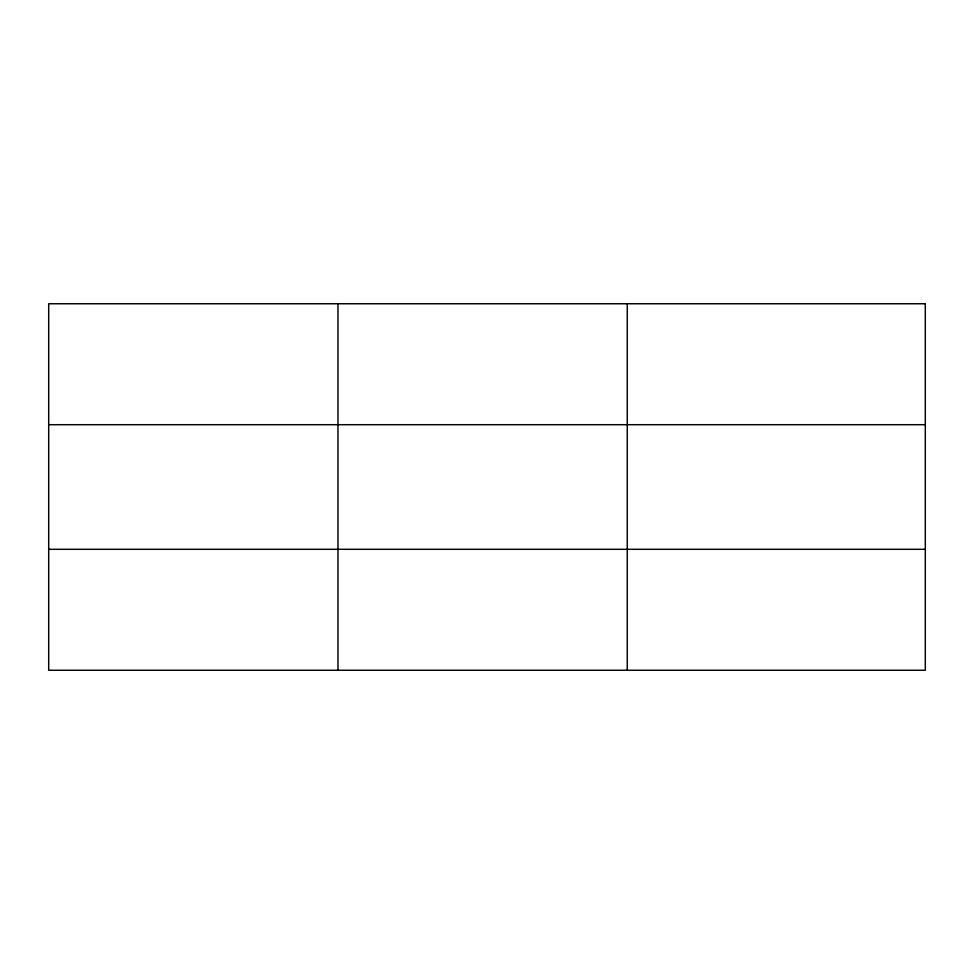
<?xml version="1.0" encoding="UTF-8"?>
<svg xmlns="http://www.w3.org/2000/svg" width="974" height="974" viewBox="0 0 974 974"><rect width="100%" height="100%" fill="white"/><g stroke="black" fill="none" stroke-linecap="round" stroke-linejoin="round"><path stroke-width="1.46" d="M337.978 303.754L337.978 670.246M627.256 303.754L627.256 670.246M48.7 424.701L925.3 424.701M48.7 549.299L925.3 549.299M925.3 303.754L925.3 670.246L48.7 670.246L48.7 303.754L925.3 303.754"/></g></svg>
